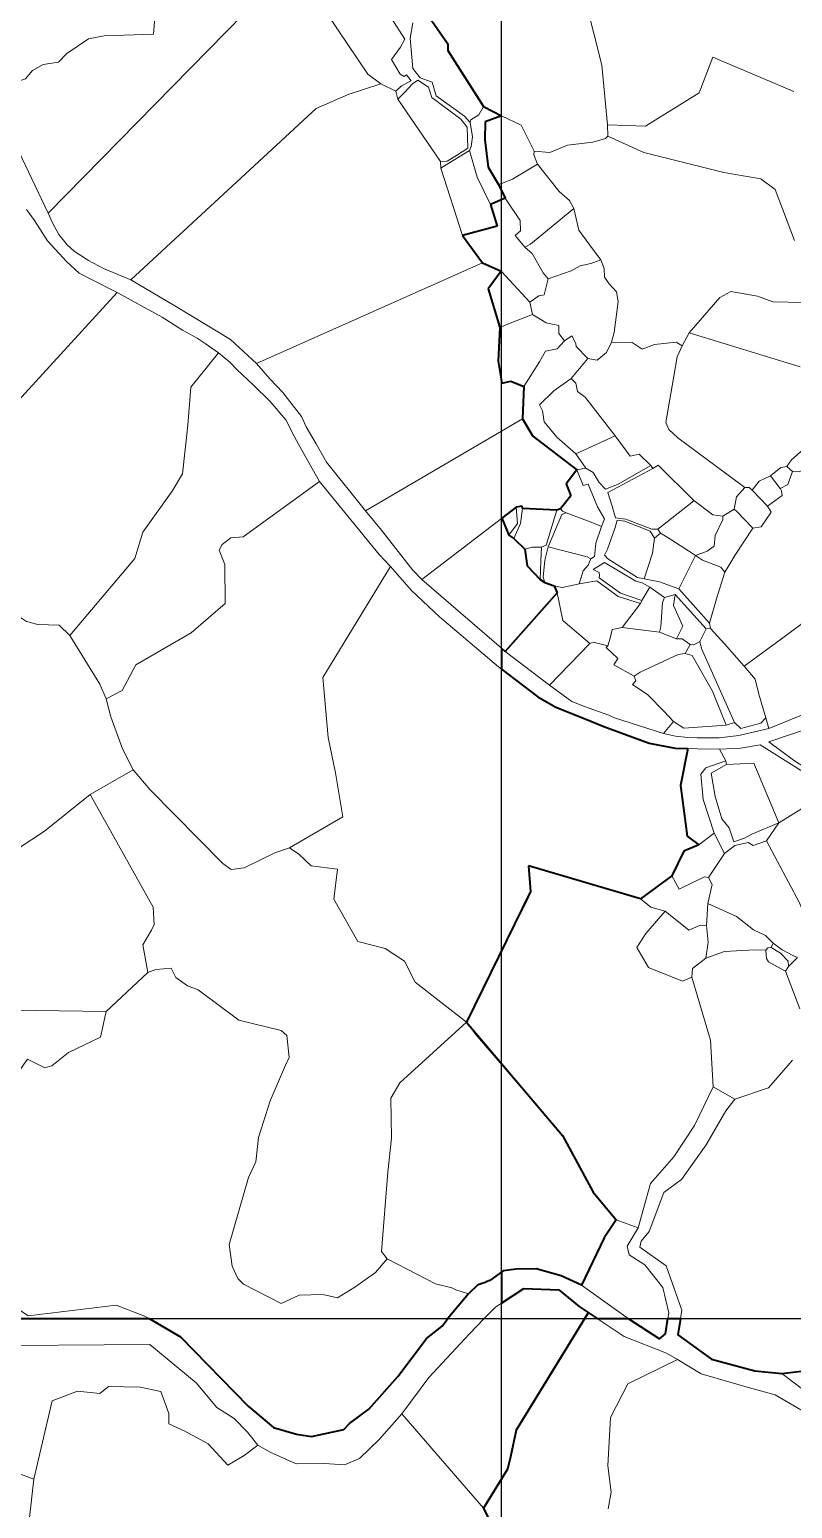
# Model space of a CAD drawing. Header units: metres. Extents: x 548568 to 557107, y 1817749 to 1829427.
# Drawn here: x 553788 to 554131, y 1821915 to 1822579 of the extents above; entities that cross this region are included whole.
import ezdxf

# ---------------------------------------------------------------- set-up
doc = ezdxf.new("R2010")
doc.units = ezdxf.units.M
doc.header["$LTSCALE"] = 28
doc.linetypes.add('LONG_DASHED', pattern=[7.5, 6, -1.5])
for name, color, linetype, lineweight in [('10', 7, 'Continuous', 13), ('23', 7, 'Continuous', 13), ('31', 7, 'Continuous', 13), ('32', 7, 'Continuous', 13), ('34', 7, 'LONG_DASHED', 40), ('54', 7, 'Continuous', 25)]:
    doc.layers.add(name, color=color, linetype=linetype, lineweight=lineweight)

msp = doc.modelspace()

# ---------------------------------------------------------------- linework, layer by layer
at = {"layer": '10'}
for p, q in [((553884.37, 1822586.02), (553796.57, 1822496.43)), ((554088.73, 1822550.52), (554094.92, 1822566.6)), ((554094.92, 1822566.6), (554131.36, 1822551.12)), ((554045.07, 1822562.93), (554047.62, 1822536.15)), ((554064.68, 1822535.58), (554088.73, 1822550.52)), ((553986.33, 1822538.42), (553989.93, 1822540.61)), ((553989.93, 1822540.61), (553991.94, 1822544.41)), ((553991.94, 1822544.41), (554000, 1822540.15)), ((553992.72, 1822537.56), (554000, 1822540.12)), ((554000, 1822540.12), (554000.03, 1822540.13)), ((554000.03, 1822540.13), (554008.9, 1822535.94)), ((553986.04, 1822537.23), (553986.33, 1822538.42)), ((553992.55, 1822529.35), (553992.72, 1822537.56)), ((554008.9, 1822535.94), (554014.75, 1822524.37)), ((554047.62, 1822536.15), (554047.82, 1822531.01)), ((554047.62, 1822536.15), (554064.68, 1822535.58)), ((553994.11, 1822517.14), (553992.55, 1822529.35)), ((554021.67, 1822523.75), (554029.65, 1822527.01)), ((554029.65, 1822527.01), (554041.02, 1822528.43)), ((554041.02, 1822528.43), (554046.68, 1822530.03)), ((554046.68, 1822530.03), (554047.82, 1822531.01)), ((554064, 1822523.65), (554047.82, 1822531.01)), ((554014.75, 1822524.37), (554021.67, 1822523.75)), ((554099.85, 1822514.75), (554064, 1822523.65)), ((553998.75, 1822509.39), (553994.11, 1822517.14)), ((554016.26, 1822518.49), (554004.99, 1822511.76)), ((554116.51, 1822511.95), (554099.85, 1822514.75)), ((553998.75, 1822509.39), (554000, 1822506.79)), ((553998.75, 1822509.39), (554000, 1822506.79)), ((554004.99, 1822511.76), (554000, 1822509.86)), ((554000, 1822506.79), (554001.74, 1822503.16)), ((554122.89, 1822507.15), (554116.51, 1822511.95)), ((554131.66, 1822484.15), (554122.89, 1822507.15)), ((554000, 1822502.42), (553995.06, 1822500.3)), ((554000, 1822502.42), (553995.06, 1822500.3)), ((554001.74, 1822503.16), (554000, 1822502.42)), ((553982.46, 1822486.42), (553991.47, 1822474.2)), ((553982.46, 1822486.42), (553991.47, 1822474.2)), ((554010.51, 1822481.24), (554013.1, 1822482.62)), ((553890.03, 1822429.02), (553991.47, 1822474.2)), ((553999.91, 1822470.38), (553991.47, 1822474.2)), ((553999.91, 1822470.38), (553991.47, 1822474.2)), ((553994.12, 1822462.48), (553999.91, 1822470.38)), ((554000, 1822470.28), (554012.81, 1822456.48)), ((554019.14, 1822459.86), (554020.97, 1822466.96)), ((553994.12, 1822462.48), (553999.24, 1822445.12)), ((553994.12, 1822462.48), (553999.24, 1822445.12)), ((554012.81, 1822456.48), (554016.74, 1822459.38)), ((554014.01, 1822450.96), (554012.81, 1822456.48)), ((554016.74, 1822459.38), (554019.14, 1822459.86)), ((554098.14, 1822458.64), (554084.24, 1822442.68)), ((554000, 1822445.44), (554003.99, 1822447.14)), ((554003.99, 1822447.14), (554014.01, 1822450.96)), ((554014.01, 1822450.96), (554020.14, 1822447.27)), ((553998.54, 1822429.95), (553999.24, 1822445.12)), ((553998.54, 1822429.95), (553999.24, 1822445.12)), ((553999.24, 1822445.12), (554000, 1822445.44)), ((554049.37, 1822438.5), (554050.69, 1822442.82)), ((554084.24, 1822442.68), (554134.19, 1822427.5)), ((554043, 1822430.4), (554047.19, 1822433.85)), ((554047.19, 1822433.85), (554049.37, 1822438.5)), ((554058.65, 1822438.46), (554049.37, 1822438.5)), ((554063.25, 1822435.4), (554058.65, 1822438.46)), ((554068.74, 1822437.44), (554063.25, 1822435.4)), ((554078.42, 1822438.5), (554068.74, 1822437.44)), ((554081.1, 1822436.86), (554078.42, 1822438.5)), ((553998.54, 1822429.95), (554000, 1822421.56)), ((553998.54, 1822429.95), (554000, 1822421.56)), ((554038.85, 1822431.16), (554043, 1822430.4)), ((554000, 1822421.56), (554000.26, 1822420.07)), ((554000, 1822421.56), (554000.26, 1822420.07)), ((554004.3, 1822421.08), (554000.26, 1822420.07)), ((554008.23, 1822419.33), (554004.3, 1822421.08)), ((554031.37, 1822422.27), (554033.38, 1822420.1)), ((554033.38, 1822420.1), (554034.17, 1822416.43)), ((554008.23, 1822419.33), (554010.14, 1822418.69)), ((554008.23, 1822419.33), (554010.14, 1822418.69)), ((554009.44, 1822404.16), (554010.14, 1822418.69)), ((554034.17, 1822416.43), (554037.63, 1822413.77)), ((554051.02, 1822396.51), (554037.63, 1822413.77)), ((554000, 1822398.63), (554009.44, 1822404.16)), ((553938.98, 1822362.86), (554000, 1822398.63)), ((554051.02, 1822396.51), (554033.4, 1822388.38)), ((554130.63, 1822380.49), (554128.17, 1822382.65)), ((554125.1, 1822372.76), (554120.78, 1822378.55)), ((554119.41, 1822364.82), (554112.64, 1822372.03)), ((554006.7, 1822364.45), (554000.26, 1822359.56)), ((554006.7, 1822364.45), (554000.26, 1822359.56)), ((554024.83, 1822363.1), (554009.54, 1822363.86)), ((554024.83, 1822363.1), (554009.54, 1822363.86)), ((554026.46, 1822363.76), (554024.83, 1822363.1)), ((554026.46, 1822363.76), (554024.83, 1822363.1)), ((554104.57, 1822363.54), (554099.43, 1822360.46)), ((553964.26, 1822331.98), (554000, 1822359.36)), ((554000, 1822359.36), (554000.26, 1822359.56)), ((554005.51, 1822350.38), (554010.49, 1822345.59)), ((554087.07, 1822342.69), (554079.68, 1822327.71)), ((553950.17, 1822337.86), (553919.82, 1822287.96)), ((554023.73, 1822329.07), (554025.02, 1822325.98)), ((554063.04, 1822322.48), (554066.63, 1822328.5)), ((554025.02, 1822325.98), (554001.66, 1822299.68)), ((554025.02, 1822325.98), (554001.66, 1822299.68)), ((554062.52, 1822321.12), (554054.29, 1822310.4)), ((554054.29, 1822310.4), (554071.01, 1822308.27)), ((554071.01, 1822308.27), (554078.67, 1822305.37)), ((554021.58, 1822284.53), (554039.77, 1822303.15)), ((554084.71, 1822302.71), (554082.57, 1822298.73)), ((554077.23, 1822268.16), (554072.71, 1822262.73)), ((554104.63, 1822267.7), (554100.98, 1822266.57)), ((554118.73, 1822269.77), (554120.09, 1822265.06)), ((554100.72, 1822250.45), (554101.09, 1822248.89)), ((553834.64, 1822246.55), (553815.33, 1822235.37)), ((554124.62, 1822222.7), (554151.69, 1822239.49)), ((554118.98, 1822214.59), (554124.62, 1822222.7)), ((554095.57, 1822218.06), (554100.12, 1822208.94)), ((553898.22, 1822209.15), (553904.84, 1822211.45)), ((554100.12, 1822208.94), (554093.02, 1822198.13)), ((554062.51, 1822188.54), (554076.54, 1822198.89)), ((554062.51, 1822188.54), (554076.54, 1822198.89)), ((554092.72, 1822186.42), (554092.15, 1822176.54)), ((554122.07, 1822168.69), (554121.11, 1822166.64)), ((554132.99, 1822162.2), (554128.88, 1822158.15)), ((553822.6, 1822137.94), (553841.22, 1822155.43)), ((554127.59, 1822156.01), (554124.01, 1822157.99)), ((554128.88, 1822158.15), (554127.59, 1822156.01)), ((554134.01, 1822139.16), (554127.59, 1822156.01)), ((554093.94, 1822125.05), (554085.52, 1822153.38)), ((554095.13, 1822104.06), (554093.94, 1822125.05)), ((554119.98, 1822103.63), (554130.68, 1822116.02)), ((554119.98, 1822103.63), (554104.8, 1822098.58)), ((554051.54, 1822044.4), (554046.2, 1822036.26)), ((554051.54, 1822044.4), (554046.2, 1822036.26)), ((554051.54, 1822044.4), (554061.47, 1822040.83)), ((554046.2, 1822036.26), (554035.98, 1822014.99)), ((554046.2, 1822036.26), (554035.98, 1822014.99)), ((554006.7, 1821949.97), (554039.01, 1822002.69)), ((554152.03, 1821978.58), (554125.97, 1821975.33)), ((554152.03, 1821978.58), (554125.97, 1821975.33)), ((553991.96, 1821914.95), (553955.25, 1821957.24)), ((553756.85, 1821940.3), (553790.09, 1821927.9)), ((553790.09, 1821927.9), (553788.19, 1821910.77)), ((554003.98, 1821890.36), (553991.96, 1821914.95)), ((554003.98, 1821890.36), (553991.96, 1821914.95))]:
    msp.add_line(p, q, dxfattribs=at)
for points in [[(554031.7, 1822613.17), (554031.47, 1822610.75), (554032.5, 1822608.02), (554033.67, 1822608.16), (554045.07, 1822562.93)], [(553772.68, 1822552.41), (553786.33, 1822556.76), (553789.48, 1822560.53), (553794.24, 1822563.22), (553801.19, 1822564.27), (553804.85, 1822568.14), (553814.61, 1822574.74), (553821.61, 1822576.11), (553843.86, 1822576.85), (553844.46, 1822584.55), (553843.79, 1822591.6), (553855.71, 1822600.69), (553866.63, 1822609.21), (553884.37, 1822586.02)], [(553966.7, 1822585.78), (553975.92, 1822572.54), (553975.93, 1822569.48), (553982.9, 1822558.73), (553991.94, 1822544.41)], [(553966.7, 1822585.78), (553975.92, 1822572.54), (553975.93, 1822569.48), (553982.9, 1822558.73), (553991.94, 1822544.41), (554000.03, 1822540.13)], [(553945.83, 1822554.59), (553931.19, 1822549.73), (553916.87, 1822543.49), (553833.57, 1822466.58)], [(554000, 1822509.86), (553998.75, 1822509.39), (553994.11, 1822517.14), (553992.55, 1822529.35), (553992.72, 1822537.56), (554000, 1822540.12)], [(554014.75, 1822524.37), (554014.61, 1822522.65), (554016.26, 1822518.49)], [(554030.53, 1822502.19), (554025.95, 1822506.15), (554016.26, 1822518.49)], [(554000, 1822506.79), (554001.74, 1822503.16), (554000, 1822502.42)], [(554001.74, 1822503.16), (554008.36, 1822493.25), (554008.53, 1822488.47), (554006.13, 1822486.5), (554010.51, 1822481.24), (554013.83, 1822478.37)], [(554013.1, 1822482.62), (554032.57, 1822498.53), (554030.53, 1822502.19)], [(554020.97, 1822466.96), (554031.26, 1822470.54), (554035.37, 1822472.89), (554040.17, 1822473.86), (554044.57, 1822475.44), (554041.39, 1822479.81), (554034.79, 1822488.91), (554032.57, 1822498.53)], [(554013.83, 1822478.37), (554018.74, 1822469.73), (554020.97, 1822466.96)], [(554044.57, 1822475.44), (554046.08, 1822471.61), (554046.26, 1822467.76), (554048.34, 1822464.79), (554051.64, 1822461.17), (554052.45, 1822456.79), (554050.69, 1822442.82)], [(553994.12, 1822462.48), (553999.91, 1822470.38), (554000, 1822470.28)], [(553827.43, 1822460.82), (553736.81, 1822361.68), (553731.97, 1822356.3), (553714.54, 1822350.2), (553703.58, 1822347.66), (553690.79, 1822350.71), (553676.61, 1822346.93), (553672.77, 1822344.41), (553669.14, 1822337.78), (553637.36, 1822319.52)], [(554135.62, 1822456.33), (554121.82, 1822456.59), (554115.01, 1822459.21), (554103.07, 1822461.34), (554098.14, 1822458.64)], [(554020.14, 1822447.27), (554025.71, 1822445.95), (554025.74, 1822442.47), (554028.3, 1822439.17)], [(554109.36, 1822373.27), (554079.2, 1822395.56), (554075.12, 1822399.35), (554073.75, 1822402.44), (554078.97, 1822432.02), (554081.1, 1822436.86), (554084.24, 1822442.68)], [(553806.31, 1822306.76), (553835.37, 1822341.33), (553839.01, 1822353.24), (553852.11, 1822371.63), (553856.82, 1822379.46), (553859.25, 1822401.22), (553860.6, 1822418.33), (553872.93, 1822433.76)], [(554008.23, 1822419.33), (554004.3, 1822421.08), (554000.26, 1822420.07)], [(554033.88, 1822381.2), (554014.15, 1822396.35), (554009.44, 1822404.16)], [(554067.07, 1822383.1), (554061.86, 1822388.31), (554057.79, 1822387.34), (554051.02, 1822396.51)], [(554128.17, 1822382.65), (554130.29, 1822385.67), (554134.14, 1822389.12), (554139.51, 1822393.56)], [(554026.46, 1822363.76), (554031.18, 1822369.51), (554029.04, 1822374.92), (554033.88, 1822381.2)], [(554026.46, 1822363.76), (554031.18, 1822369.51), (554029.04, 1822374.92), (554033.88, 1822381.2)], [(554086.46, 1822367.36), (554070.33, 1822383.28), (554067.92, 1822381.84)], [(554120.78, 1822378.55), (554125.53, 1822382.25), (554128.17, 1822382.65)], [(554130.63, 1822380.49), (554128.61, 1822374.64), (554125.1, 1822372.76)], [(554139.46, 1822383.26), (554133.7, 1822380.28), (554130.63, 1822380.49)], [(553918.38, 1822375.91), (553884.08, 1822351.15), (553878.56, 1822350.61), (553874.58, 1822347.61), (553873.33, 1822345.08), (553875.85, 1822338.75), (553875.94, 1822321.13), (553860.66, 1822307.99), (553835.87, 1822293.65), (553829.73, 1822282.16), (553822.54, 1822278.43)], [(554112.64, 1822372.03), (554115.74, 1822376.1), (554120.78, 1822378.55)], [(554086.46, 1822367.36), (554085.63, 1822366.74), (554070.16, 1822354.55)], [(554099.43, 1822360.46), (554094.96, 1822361.04), (554086.46, 1822367.36)], [(554109.36, 1822373.27), (554105.58, 1822369.03), (554104.57, 1822363.54)], [(554112.64, 1822372.03), (554111.23, 1822373.21), (554109.36, 1822373.27)], [(554125.1, 1822372.76), (554125.72, 1822371.76), (554125.98, 1822369.66), (554119.41, 1822364.82)], [(554003.27, 1822351.81), (554007.29, 1822357.08), (554006.7, 1822364.45)], [(554009.54, 1822363.86), (554008.54, 1822357.09), (554005.51, 1822350.38)], [(554006.7, 1822364.45), (554009.27, 1822364.83), (554009.54, 1822363.86)], [(554006.7, 1822364.45), (554009.27, 1822364.83), (554009.54, 1822363.86)], [(554024.83, 1822363.1), (554020.07, 1822347.32), (554017.96, 1822346.4)], [(554021.07, 1822346.68), (554027.1, 1822361.16), (554029.03, 1822361.83)], [(554029.03, 1822361.83), (554027.4, 1822362.7), (554026.46, 1822363.76)], [(554044.92, 1822355.81), (554041.08, 1822357.33), (554029.03, 1822361.83)], [(554099.43, 1822360.46), (554099.4, 1822358.89), (554095.93, 1822351.74), (554095.59, 1822346.91), (554092.41, 1822344.69), (554087.07, 1822342.69)], [(554104.57, 1822363.54), (554105.7, 1822362.46), (554112.84, 1822355)], [(554112.84, 1822355), (554116.61, 1822355.68), (554121.1, 1822362.16), (554119.41, 1822364.82)], [(554000.26, 1822359.56), (554003.27, 1822351.81), (554005.51, 1822350.38), (554010.49, 1822345.59)], [(554000.26, 1822359.56), (554003.27, 1822351.81), (554005.51, 1822350.38)], [(554100.36, 1822335.18), (554104.81, 1822342.7), (554112.84, 1822355)], [(554068.67, 1822350.57), (554067.79, 1822343.74), (554064.07, 1822332.3)], [(554071.42, 1822352.74), (554074.45, 1822350.99), (554083.97, 1822344.79), (554087.07, 1822342.69)], [(554108.99, 1822293.01), (554125.71, 1822305.34), (554186.11, 1822350.12)], [(554010.49, 1822345.59), (554013.81, 1822346.45), (554017.96, 1822346.4)], [(554017.39, 1822332), (554011.58, 1822338.12), (554010.49, 1822345.59)], [(554017.39, 1822332), (554011.58, 1822338.12), (554010.49, 1822345.59)], [(554017.96, 1822346.4), (554017.66, 1822340.37), (554017.39, 1822332)], [(554021.07, 1822346.68), (554019.48, 1822340.58), (554018.69, 1822332.93), (554019.5, 1822330.56)], [(554040.11, 1822341.17), (554038.57, 1822342.1), (554021.07, 1822346.68)], [(554087.07, 1822342.69), (554090.31, 1822340.58), (554098.49, 1822337.51), (554100.36, 1822335.18)], [(554100.36, 1822335.18), (554096.87, 1822324.25), (554093.37, 1822312.3)], [(554017.39, 1822332), (554019.5, 1822330.56), (554023.73, 1822329.07), (554025.02, 1822325.98)], [(554017.39, 1822332), (554019.5, 1822330.56), (554023.73, 1822329.07)], [(554023.73, 1822329.07), (554027.24, 1822328.35), (554031.59, 1822329.23), (554034.88, 1822330.02)], [(554025.02, 1822325.98), (554027.54, 1822313.5), (554039.77, 1822303.15)], [(554071.01, 1822308.27), (554071.53, 1822310.65), (554072.36, 1822321.63), (554073.17, 1822323.8)], [(554078.67, 1822305.37), (554081.51, 1822311.01), (554077.26, 1822320.29), (554078.08, 1822325.17)], [(553806.31, 1822306.76), (553801.41, 1822311.37), (553791.81, 1822311.7), (553786.71, 1822313.02), (553776.86, 1822319.67), (553758.06, 1822315.76), (553717.32, 1822308.31), (553689.47, 1822283.02), (553667.01, 1822239.92), (553667.01, 1822239.78), (553625.29, 1822224.73)], [(554054.29, 1822310.4), (554049.77, 1822309.47), (554048.87, 1822305.56), (554047.83, 1822302.23)], [(553822.54, 1822278.43), (553819.66, 1822284.93), (553806.31, 1822306.76)], [(554039.77, 1822303.15), (554041.26, 1822303.82), (554047.83, 1822302.23)], [(554047.83, 1822302.23), (554047, 1822301.35), (554052.23, 1822296.4), (554050.44, 1822293.66), (554059.58, 1822288.59)], [(554078.67, 1822305.37), (554081.21, 1822305.28), (554084.71, 1822302.71)], [(554084.71, 1822302.71), (554086.36, 1822302.6), (554089.03, 1822304.14)], [(554059.58, 1822288.59), (554062.32, 1822290.36), (554079.38, 1822298.29), (554082.57, 1822298.73)], [(554082.57, 1822298.73), (554085.69, 1822297.81), (554094.83, 1822281.75), (554100.98, 1822266.57)], [(553904.84, 1822211.45), (553928.81, 1822225.33), (553925.58, 1822245.17), (553922.16, 1822261.02), (553919.82, 1822287.96)], [(554059.58, 1822288.59), (554060.39, 1822286.51), (554058.91, 1822284.84), (554065.74, 1822280.22), (554073.02, 1822272.74), (554077.23, 1822268.16)], [(553822.54, 1822278.43), (553824.59, 1822270.24), (553829.91, 1822255.98), (553834.64, 1822246.55)], [(554077.23, 1822268.16), (554081.87, 1822265.15), (554100.98, 1822266.57)], [(554083.76, 1822255.99), (554080.48, 1822239.38), (554083.43, 1822216.69), (554088.61, 1822212.77)], [(554124.62, 1822222.7), (554112.44, 1822217.56), (554109.17, 1822215.86), (554104.37, 1822214.07), (554102.19, 1822220.39), (554098.91, 1822224.52), (554095.93, 1822234.56), (554094.18, 1822245), (554101.09, 1822248.89)], [(554124.62, 1822222.7), (554113.27, 1822249.46), (554101.09, 1822248.89)], [(553834.64, 1822246.55), (553842.29, 1822237.51), (553874.94, 1822204.45), (553878.68, 1822201.69), (553884.53, 1822202.44), (553898.22, 1822209.15)], [(553815.33, 1822235.37), (553794.94, 1822218.88), (553771.03, 1822203.33)], [(553841.22, 1822155.43), (553838.94, 1822167.87), (553842.94, 1822174.52), (553844.16, 1822177.09), (553843.72, 1822184.79), (553815.33, 1822235.37)], [(554118.98, 1822214.59), (554112.96, 1822212.49), (554110.74, 1822213.83), (554104.74, 1822212.55), (554100.12, 1822208.94)], [(554140.08, 1822167.02), (554140.11, 1822171.05), (554133.77, 1822186.77), (554118.98, 1822214.59)], [(553904.84, 1822211.45), (553909.02, 1822208.64), (553914.62, 1822203.39), (553926.36, 1822201.84), (553924.82, 1822188.33), (553935.53, 1822169.39), (553947.82, 1822166.2), (553956.53, 1822160.61), (553961.31, 1822151.05), (553984.37, 1822133.12)], [(554076.54, 1822198.89), (554081.88, 1822209.99), (554088.61, 1822212.77)], [(554076.54, 1822198.89), (554081.88, 1822209.99), (554088.61, 1822212.77)], [(553771.03, 1822203.33), (553773.87, 1822167.06), (553769.77, 1822138.65), (553822.6, 1822137.94)], [(553984.37, 1822133.12), (553997.36, 1822159.86), (554012.15, 1822188.99), (554013.06, 1822191.78), (554012.11, 1822203.33), (554062.51, 1822188.54)], [(553984.37, 1822133.12), (553997.36, 1822159.86), (554012.15, 1822188.99), (554013.06, 1822191.78), (554012.11, 1822203.33), (554062.51, 1822188.54)], [(554076.54, 1822198.89), (554079.75, 1822192.85), (554091.22, 1822198.49), (554093.02, 1822198.13)], [(554093.02, 1822198.13), (554094.62, 1822194.94), (554092.72, 1822186.42)], [(554073.58, 1822183.02), (554067.11, 1822184.78), (554062.51, 1822188.54)], [(554073.58, 1822183.02), (554064.86, 1822172.92), (554060.73, 1822166.65), (554065.98, 1822157.76), (554081.24, 1822151.53), (554085.52, 1822153.38)], [(554092.15, 1822176.54), (554089.39, 1822176.78), (554084.12, 1822174.44), (554073.58, 1822183.02)], [(554092.72, 1822186.42), (554105.57, 1822180.61), (554113.19, 1822174.57), (554118.55, 1822172.13), (554122.07, 1822168.69)], [(554091.73, 1822161.92), (554092.86, 1822169.12), (554092.15, 1822176.54)], [(554132.99, 1822162.2), (554130.8, 1822163.14), (554126.1, 1822165.58), (554122.07, 1822168.69)], [(554085.52, 1822153.38), (554085.85, 1822157.22), (554091.73, 1822161.92)], [(554091.73, 1822161.92), (554100.2, 1822164.82), (554113.76, 1822165.6), (554118.7, 1822165.49)], [(554118.7, 1822165.49), (554119.69, 1822166.56), (554121.11, 1822166.64)], [(554124.01, 1822157.99), (554119.97, 1822160.23), (554119.02, 1822161.7), (554118.7, 1822165.49)], [(554121.11, 1822166.64), (554125.3, 1822164.12), (554128.68, 1822160.62), (554128.88, 1822158.15)], [(553841.22, 1822155.43), (553844.91, 1822156.78), (553851.78, 1822157.36), (553853.79, 1822153.26), (553859.02, 1822149.44), (553863.87, 1822147.71), (553882.11, 1822134.12), (553901.1, 1822129.4), (553903.69, 1822127.2), (553904.76, 1822117.23), (553903.14, 1822113.84), (553896.21, 1822097.77), (553890.89, 1822081.42), (553889.75, 1822070.45), (553886.39, 1822063.4), (553877.8, 1822033.32), (553879.16, 1822023.59), (553881.65, 1822018.03), (553884.21, 1822015.5), (553901.08, 1822006.84), (553909.19, 1822010.56), (553919.78, 1822010.88), (553926.35, 1822009.31), (553934.23, 1822014.13), (553943.53, 1822020.67), (553948.71, 1822026.92)], [(553822.6, 1822137.94), (553820.02, 1822126.38), (553805.59, 1822119.47), (553798.15, 1822113.49), (553795.01, 1822112.6), (553787.18, 1822116.52), (553779.49, 1822105.46), (553775.04, 1822082.6), (553768.95, 1822068.56), (553748.34, 1822071.12)], [(553984.37, 1822133.12), (553954.45, 1822105.87), (553950.29, 1822099.08), (553950.72, 1822081.05), (553948.98, 1822065.81), (553946.18, 1822030.11), (553948.71, 1822026.92)], [(553984.37, 1822133.12), (553988.35, 1822127.77), (554027.47, 1822082.23), (554041.15, 1822056.79), (554051.54, 1822044.4)], [(553984.37, 1822133.12), (553988.35, 1822127.77), (554027.47, 1822082.23), (554041.15, 1822056.79), (554051.54, 1822044.4)], [(553948.71, 1822026.92), (553970.43, 1822015.63), (553977.82, 1822013.9), (553979.51, 1822012.89), (553985.19, 1822011.1)], [(553991.96, 1821914.95), (554002.77, 1821932.39), (554004.14, 1821937.97), (554006.7, 1821949.97), (554039.01, 1822002.69)], [(554047.93, 1821914.61), (554049.27, 1821922.01), (554047.74, 1821933.85), (554049.05, 1821955.58), (554056.69, 1821970.66), (554079, 1821981.66)], [(553890.7, 1821943.25), (553884.44, 1821938.51), (553877.15, 1821934.14), (553868.33, 1821943.82), (553857.54, 1821949.69), (553850.74, 1821952.78), (553850.69, 1821957.45), (553847.14, 1821967.27), (553837.79, 1821969.27), (553823.59, 1821969.46), (553819.74, 1821966.46), (553809.65, 1821967.41), (553798.34, 1821963.07), (553790.09, 1821927.9)], [(553991.96, 1821914.95), (554002.77, 1821932.39), (554004.14, 1821937.97), (554006.7, 1821949.97)]]:
    msp.add_lwpolyline(points, dxfattribs=at)
at = {"layer": '23'}
for p, q in [((553952.64, 1822551.31), (553953.53, 1822547.6)), ((553986.46, 1822526.35), (553985.72, 1822524.55)), ((553972.67, 1822519.74), (553972.84, 1822516.66)), ((554067.07, 1822383.1), (554067.92, 1822381.84)), ((554070.16, 1822354.55), (554071.42, 1822352.74)), ((554068.67, 1822350.57), (554071.42, 1822352.74)), ((553964.26, 1822331.98), (554000, 1822301.11)), ((554034.88, 1822330.02), (554042.87, 1822331.39)), ((554093.37, 1822312.3), (554079.68, 1822327.71)), ((554062.52, 1822321.12), (554063.04, 1822322.48)), ((554078.08, 1822325.17), (554091.91, 1822309.73)), ((554093.37, 1822312.3), (554093.94, 1822309.88)), ((554000, 1822301.11), (554001.66, 1822299.68)), ((554000, 1822301.11), (554001.66, 1822299.68)), ((554001.66, 1822299.68), (554021.58, 1822284.53))]:
    msp.add_line(p, q, dxfattribs=at)
for points in [[(553986.04, 1822537.23), (553983.45, 1822540.04), (553970.71, 1822549.23), (553968.87, 1822555.34), (553963.49, 1822557.3), (553960.29, 1822561.4), (553959.08, 1822575), (553960.21, 1822581.99)], [(553772.68, 1822552.41), (553777.09, 1822538.9), (553781.27, 1822527.91), (553783.37, 1822524.15), (553796.57, 1822496.43)], [(553986.04, 1822537.23), (553987.09, 1822530.69), (553986.46, 1822526.35)], [(553827.43, 1822460.82), (553815.63, 1822466.82), (553810.49, 1822469.47), (553804.83, 1822474.63), (553796.23, 1822483.99), (553790.45, 1822493.21), (553786.73, 1822498.14)], [(553796.57, 1822496.43), (553798.55, 1822491.8), (553801.23, 1822486.89), (553804.98, 1822482.26), (553808.21, 1822479.46), (553814.59, 1822475.19), (553821.29, 1822471.67), (553833.57, 1822466.58)], [(553890.03, 1822429.02), (553878.37, 1822439.67), (553861.99, 1822449.67), (553853.37, 1822454.89), (553833.57, 1822466.58)], [(553872.93, 1822433.76), (553866.97, 1822437.89), (553863.4, 1822440.31), (553856.88, 1822443.98), (553847.75, 1822449.79), (553827.43, 1822460.82)], [(553918.38, 1822375.91), (553909.1, 1822392.49), (553907.03, 1822396.27), (553903.26, 1822403.6), (553896.13, 1822411.82), (553888.36, 1822419.49), (553881.34, 1822426.04), (553878.08, 1822429.56), (553872.93, 1822433.76)], [(553938.98, 1822362.86), (553921.45, 1822384.67), (553916.84, 1822392.95), (553912.41, 1822400.51), (553910.27, 1822405.09), (553901.88, 1822415.88), (553896.03, 1822422.04), (553890.03, 1822429.02)], [(554033.88, 1822381.2), (554036.68, 1822374.22), (554038.94, 1822374.79), (554043.1, 1822364.6), (554046.23, 1822359.17), (554044.92, 1822355.81)], [(554037.89, 1822381.97), (554041.13, 1822380.01), (554043.92, 1822375.58), (554046.67, 1822372.52)], [(554067.07, 1822383.1), (554052.15, 1822374.58), (554046.67, 1822372.52)], [(554067.92, 1822381.84), (554052.2, 1822373.38), (554047.83, 1822371)], [(553950.17, 1822337.86), (553945.13, 1822343.12), (553918.38, 1822375.91)], [(554070.16, 1822354.55), (554067.6, 1822354.59), (554055.88, 1822359.01), (554051.21, 1822359.67), (554049.79, 1822364.86), (554047.83, 1822371)], [(553938.98, 1822362.86), (553946.12, 1822354.09), (553960.06, 1822336.36), (553964.26, 1822331.98)], [(554044.92, 1822355.81), (554042.42, 1822348.23), (554041.76, 1822342.34), (554040.11, 1822341.17)], [(554064.07, 1822332.3), (554061.03, 1822332.78), (554047.71, 1822341.24), (554046.27, 1822342.95), (554047.64, 1822345.56), (554051.06, 1822355.37), (554051.98, 1822358.59), (554055.43, 1822358.22), (554066.86, 1822353.71), (554068.67, 1822350.57)], [(554040.11, 1822341.17), (554039, 1822338.45), (554036.67, 1822335.9), (554034.88, 1822330.02)], [(553972.2, 1822315.19), (553959.66, 1822327.06), (553950.17, 1822337.86)], [(554066.63, 1822328.5), (554063.18, 1822330.39), (554060.38, 1822331.16), (554046.24, 1822339.56), (554041.23, 1822336.4), (554043.85, 1822335.1), (554044.09, 1822333.81), (554043.85, 1822332.73)], [(554062.52, 1822321.12), (554052.38, 1822324.37), (554042.87, 1822331.39)], [(554063.04, 1822322.48), (554053.49, 1822325.77), (554043.85, 1822332.73)], [(554079.68, 1822327.71), (554070.97, 1822330.85), (554064.07, 1822332.3)], [(554078.08, 1822325.17), (554073.17, 1822323.8), (554066.63, 1822328.5)], [(554000, 1822291.71), (553998.69, 1822292.71), (553972.2, 1822315.19)], [(554120.09, 1822265.06), (554136.92, 1822271.9), (554156.66, 1822280.92), (554182.32, 1822296.73), (554205.72, 1822317.77)], [(554283.11, 1822226.59), (554277.22, 1822234.22), (554262.6, 1822239.24), (554233.38, 1822244.91), (554207.21, 1822246.9), (554184.21, 1822244.42), (554163.31, 1822241.75), (554151.81, 1822241.15), (554144.66, 1822242.67), (554136.65, 1822247.23), (554131.11, 1822250.88), (554120.03, 1822259.04), (554139.13, 1822265.56), (554159.42, 1822275.93), (554184.74, 1822290.73), (554200.64, 1822302.52)], [(554083.76, 1822255.99), (554078.01, 1822256.14), (554066.3, 1822258.45), (554045.99, 1822266), (554037.64, 1822269.43), (554024.5, 1822274.65), (554016.37, 1822279.24), (554000, 1822291.71)], [(554083.76, 1822255.99), (554078.01, 1822256.14), (554066.3, 1822258.45), (554045.99, 1822266), (554037.64, 1822269.43), (554024.5, 1822274.65), (554016.37, 1822279.24), (554000, 1822291.71)], [(554072.71, 1822262.73), (554050.77, 1822269.88), (554048.17, 1822271.04), (554037.37, 1822274.91), (554031.69, 1822277.22), (554021.58, 1822284.53)], [(554120.09, 1822265.06), (554106.65, 1822261.85), (554097.71, 1822260.8), (554087.91, 1822260.83), (554083.72, 1822260.97), (554078.15, 1822261.54), (554072.71, 1822262.73)], [(554097.89, 1822255.71), (554107.3, 1822256.18), (554116.17, 1822257.69), (554135.52, 1822245.52), (554143.82, 1822240.55), (554151.69, 1822239.49)]]:
    msp.add_lwpolyline(points, dxfattribs=at)
at = {"layer": '31'}
for p, q in [((553952.64, 1822551.31), (553945.83, 1822554.59)), ((553972.67, 1822519.74), (553953.53, 1822547.6)), ((553974.41, 1822517.78), (553985.72, 1822524.55)), ((553985.72, 1822524.55), (553989.07, 1822512.63)), ((553974.41, 1822517.78), (553972.84, 1822516.66)), ((553972.84, 1822516.66), (553982.46, 1822486.42)), ((553989.07, 1822512.63), (553995.06, 1822500.3)), ((554089.03, 1822304.14), (554091.91, 1822309.73)), ((554091.91, 1822309.73), (554093.94, 1822309.88)), ((554097.89, 1822255.71), (554100.72, 1822250.45)), ((554095.57, 1822218.06), (554088.61, 1822212.77))]:
    msp.add_line(p, q, dxfattribs=at)
for points in [[(553913.15, 1822599), (553919.11, 1822603.98), (553920.91, 1822609.14), (553929.65, 1822611.51), (553935.02, 1822613.55), (553937.61, 1822611.78), (553947.17, 1822598.81), (553950.53, 1822584.13), (553956.6, 1822574.67), (553954.71, 1822571.05), (553950.61, 1822565.49), (553954.58, 1822558.89), (553956.34, 1822557.89)], [(553913.15, 1822599), (553940.06, 1822558.85), (553945.83, 1822554.59)], [(553952.64, 1822551.31), (553955.13, 1822553.62), (553959.42, 1822555.95), (553957.46, 1822558.55)], [(553972.67, 1822519.74), (553975.66, 1822519.8), (553979.85, 1822522.4), (553984.87, 1822525.68), (553984.6, 1822535.13), (553981.83, 1822538.66), (553968.78, 1822548.47), (553967.25, 1822553), (553962.55, 1822556.14), (553960.07, 1822554.56), (553956.56, 1822550.62), (553953.53, 1822547.6)], [(553982.46, 1822486.42), (553998.05, 1822490.68), (553995.06, 1822500.3)], [(554093.94, 1822309.88), (554100.2, 1822303), (554108.99, 1822293.01)], [(554104.63, 1822267.7), (554097.83, 1822283.12), (554089.89, 1822300.95), (554089.03, 1822304.14)], [(554118.73, 1822269.77), (554115.58, 1822280.42), (554113.91, 1822287.26), (554108.99, 1822293.01)], [(554104.63, 1822267.7), (554107.56, 1822264.99), (554116.5, 1822267.39), (554118.73, 1822269.77)], [(554083.76, 1822255.99), (554080.48, 1822239.38), (554083.43, 1822216.69), (554088.61, 1822212.77)], [(554097.89, 1822255.71), (554087.96, 1822255.88), (554083.76, 1822255.99)], [(554095.57, 1822218.06), (554090.61, 1822233.15), (554089.58, 1822244.6), (554091.78, 1822247.35), (554100.72, 1822250.45)]]:
    msp.add_lwpolyline(points, dxfattribs=at)
at = {"layer": '32'}
for p, q in [((553956.34, 1822557.89), (553957.46, 1822558.55)), ((554017.16, 1822429.75), (554019.85, 1822434.44)), ((554019.85, 1822434.44), (554025.07, 1822435.48)), ((554025.07, 1822435.48), (554028.3, 1822439.17)), ((554010.14, 1822418.69), (554017.16, 1822429.75)), ((554031.37, 1822422.27), (554038.85, 1822431.16)), ((554023.61, 1822416.62), (554031.37, 1822422.27)), ((554009.44, 1822404.16), (554010.14, 1822418.69)), ((554017.11, 1822410.38), (554023.61, 1822416.62)), ((554018.49, 1822407.72), (554017.11, 1822410.38)), ((554019.23, 1822402.74), (554018.49, 1822407.72)), ((554014.15, 1822396.35), (554009.44, 1822404.16)), ((554024.82, 1822395.9), (554019.23, 1822402.74)), ((554033.88, 1822381.2), (554014.15, 1822396.35)), ((554033.4, 1822388.38), (554024.82, 1822395.9)), ((554033.4, 1822388.38), (554037.89, 1822381.97)), ((554033.88, 1822381.2), (554037.89, 1822381.97)), ((554086.75, 1822086.72), (554095.13, 1822104.06)), ((554095.13, 1822104.06), (554104.8, 1822098.58)), ((554077.41, 1822072.74), (554086.75, 1822086.72)), ((554066.96, 1822060.74), (554077.41, 1822072.74)), ((554061.47, 1822040.83), (554066.96, 1822060.74)), ((553985.19, 1822011.1), (553989.64, 1822015.28)), ((553989.64, 1822015.28), (553994.75, 1822017.17)), ((553994.75, 1822017.17), (554000, 1822021.01)), ((554000, 1822021.01), (554000.73, 1822021.54)), ((553975.96, 1822000), (553985.19, 1822011.1)), ((554000, 1822006.93), (554010.14, 1822013.59)), ((554010.14, 1822013.59), (554025.77, 1822012.99)), ((554025.77, 1822012.99), (554034.9, 1822005.41)), ((553992.3, 1822000), (553997.32, 1822005.17)), ((553997.32, 1822005.17), (554000, 1822006.93)), ((554034.9, 1822005.41), (554039.01, 1822002.69)), ((554039.01, 1822002.69), (554043.06, 1822000)), ((554039.01, 1822002.69), (554043.06, 1822000)), ((553985.67, 1821993.16), (553992.3, 1822000)), ((554043.06, 1822000), (554055.06, 1821992.04)), ((554056.86, 1822000), (554058.89, 1821998.54)), ((554058.89, 1821998.54), (554071.05, 1821990.97)), ((554073.67, 1821993.15), (554074.79, 1822000)), ((554080.38, 1822000), (554079.25, 1821992.77)), ((553967.38, 1821973.54), (553985.67, 1821993.16)), ((554055.06, 1821992.04), (554074.1, 1821984.51)), ((554071.05, 1821990.97), (554073.67, 1821993.15)), ((554074.1, 1821984.51), (554079, 1821981.66)), ((554079, 1821981.66), (554089.71, 1821975.25)), ((554089.71, 1821975.25), (554111.43, 1821968.93)), ((553955.25, 1821957.24), (553967.38, 1821973.54)), ((554111.43, 1821968.93), (554122.84, 1821965.73)), ((554122.84, 1821965.73), (554160.83, 1821943.72)), ((553945.09, 1821945.75), (553955.25, 1821957.24)), ((553890.7, 1821943.25), (553896.23, 1821940.01)), ((553936.23, 1821937.27), (553945.09, 1821945.75)), ((553896.23, 1821940.01), (553907.85, 1821934.82)), ((553929.53, 1821934.36), (553936.23, 1821937.27)), ((553907.85, 1821934.82), (553920.51, 1821934.9)), ((553920.51, 1821934.9), (553929.53, 1821934.36))]:
    msp.add_line(p, q, dxfattribs=at)
for points in [[(553995.06, 1822500.3), (553998.05, 1822490.68), (553982.46, 1822486.42)], [(554028.3, 1822439.17), (554031.6, 1822441.44), (554033.49, 1822437.92), (554033.57, 1822436.6), (554038.85, 1822431.16)], [(554104.8, 1822098.58), (554100.72, 1822093.32), (554091.88, 1822078.14), (554080.79, 1822062.45)], [(554066.32, 1822039.12), (554072.99, 1822056.65), (554080.79, 1822062.45)], [(553841.84, 1822000), (553839.52, 1822001.34), (553826.98, 1822006.01), (553787.56, 1822001.2), (553777.47, 1822007.94), (553768.9, 1822014.02), (553748.8, 1822021.82), (553731.13, 1822041.82), (553725.93, 1822043.93)], [(554056.86, 1822000), (554058.89, 1821998.54), (554071.05, 1821990.97), (554073.67, 1821993.15), (554074.79, 1822000), (554075.23, 1822002.66), (554072.5, 1822014.03), (554064.42, 1822024.2), (554057.42, 1822028.74), (554056.49, 1822032.49), (554061.47, 1822040.83)], [(554066.32, 1822039.12), (554062.8, 1822034.76), (554062.22, 1822032.05), (554074.01, 1822023.78), (554080.99, 1822003.87), (554080.38, 1822000), (554079.25, 1821992.77), (554094.33, 1821981.77), (554113.74, 1821976.56), (554125.97, 1821975.33)], [(553975.96, 1822000), (553985.19, 1822011.1), (553989.64, 1822015.28), (553994.75, 1822017.17), (554000, 1822021.01), (554000.73, 1822021.54), (554006.63, 1822022.24), (554015.55, 1822022.4), (554026.88, 1822019.28), (554035.98, 1822014.99)], [(554000.73, 1822021.54), (554006.63, 1822022.24), (554015.55, 1822022.4), (554026.88, 1822019.28), (554035.98, 1822014.99), (554056.86, 1822000)], [(554000, 1822006.93), (554010.14, 1822013.59), (554025.77, 1822012.99), (554034.9, 1822005.41), (554039.01, 1822002.69)], [(553841.84, 1822000), (553855.9, 1821991.87), (553866.47, 1821981.22), (553886.34, 1821960.66), (553897.73, 1821951.17), (553908, 1821948.12), (553914.78, 1821947.1), (553929.3, 1821950.23), (553931.79, 1821952.98), (553940.45, 1821959.35), (553953.46, 1821974.04), (553966.33, 1821991.15), (553973.38, 1821996.65), (553975.5, 1821999.45), (553975.96, 1822000)], [(553841.84, 1822000), (553855.9, 1821991.87), (553866.47, 1821981.22), (553886.34, 1821960.66), (553897.73, 1821951.17), (553908, 1821948.12), (553914.78, 1821947.1), (553929.3, 1821950.23), (553931.79, 1821952.98), (553940.45, 1821959.35), (553953.46, 1821974.04), (553966.33, 1821991.15), (553973.38, 1821996.65), (553975.5, 1821999.45), (553975.96, 1822000)], [(553739.22, 1821969.38), (553741.78, 1821982.74), (553753.51, 1821988.4), (553759.87, 1821987.84), (553842.23, 1821988.36), (553862.98, 1821971.17), (553872.18, 1821960.04), (553880.04, 1821955.14), (553886.03, 1821949.03), (553890.7, 1821943.25)], [(554079.25, 1821992.77), (554094.33, 1821981.77), (554113.74, 1821976.56), (554125.97, 1821975.33)], [(554125.97, 1821975.33), (554161.05, 1821948.69), (554177.48, 1821937.48), (554195.1, 1821933.95), (554254.09, 1821975.06)]]:
    msp.add_lwpolyline(points, dxfattribs=at)
at = {"layer": '34'}
for p in [(553989.64, 1822015.28), (553994.75, 1822017.17)]:
    msp.add_line(p, (553993.23, 1822016.61), dxfattribs=at)
for points in [[(553966.7, 1822585.78), (553975.92, 1822572.54), (553975.93, 1822569.48), (553991.94, 1822544.41), (554000, 1822540.15), (553992.72, 1822537.56), (553992.55, 1822529.35), (553994.11, 1822517.14), (553998.75, 1822509.39), (554001.74, 1822503.16), (553995.06, 1822500.3), (553998.05, 1822490.68), (553982.46, 1822486.42), (553991.47, 1822474.2), (553999.91, 1822470.38), (553994.12, 1822462.48), (553999.24, 1822445.12), (553998.54, 1822429.95), (554000.26, 1822420.07), (554004.3, 1822421.08), (554008.23, 1822419.33), (554010.14, 1822418.69), (554009.44, 1822404.16), (554014.15, 1822396.35), (554033.88, 1822381.2), (554029.04, 1822374.92), (554031.18, 1822369.51), (554026.46, 1822363.76), (554024.83, 1822363.1), (554009.54, 1822363.86), (554009.27, 1822364.83), (554006.7, 1822364.45), (554000.26, 1822359.56), (554003.27, 1822351.81)], [(554003.27, 1822351.81), (554005.51, 1822350.38), (554010.49, 1822345.59), (554011.58, 1822338.12), (554017.39, 1822332), (554019.5, 1822330.56), (554023.73, 1822329.07), (554025.02, 1822325.98), (554001.66, 1822299.68), (554000, 1822301.11), (554000, 1822291.71), (554016.37, 1822279.24), (554024.5, 1822274.65), (554037.64, 1822269.43), (554045.99, 1822266), (554066.3, 1822258.45), (554078.01, 1822256.14), (554083.76, 1822255.99), (554080.48, 1822239.38), (554083.43, 1822216.69), (554088.61, 1822212.77), (554081.88, 1822209.99), (554076.54, 1822198.89), (554062.51, 1822188.54), (554012.11, 1822203.33), (554013.06, 1822191.78), (553984.37, 1822133.12), (554027.47, 1822082.23), (554041.15, 1822056.79), (554051.54, 1822044.4)], [(554051.54, 1822044.4), (554046.2, 1822036.26), (554035.98, 1822014.99)], [(554035.98, 1822014.99), (554026.88, 1822019.28), (554015.55, 1822022.4), (554006.63, 1822022.24), (554000.73, 1822021.54), (553994.75, 1822017.17)], [(553989.64, 1822015.28), (553985.19, 1822011.1), (553975.96, 1822000)], [(554000, 1822021.01), (554000, 1822006.93), (554010.14, 1822013.59), (554025.77, 1822012.99), (554034.9, 1822005.41), (554043.06, 1822000), (554056.86, 1822000), (554071.05, 1821990.97), (554073.67, 1821993.15), (554074.79, 1822000), (554080.38, 1822000), (554079.25, 1821992.77), (554094.33, 1821981.77), (554113.74, 1821976.56), (554125.97, 1821975.33), (554152.03, 1821978.58)], [(554039.01, 1822002.69), (554006.7, 1821949.97), (554004.14, 1821937.97), (554002.77, 1821932.39), (553991.96, 1821914.95), (554003.98, 1821890.36)], [(553770.72, 1822000), (553841.84, 1822000), (553855.9, 1821991.87), (553886.34, 1821960.66), (553897.73, 1821951.17), (553908, 1821948.12), (553914.78, 1821947.1), (553929.3, 1821950.23), (553931.79, 1821952.98), (553940.45, 1821959.35), (553953.46, 1821974.04)], [(553953.46, 1821974.04), (553966.33, 1821991.15), (553973.38, 1821996.65), (553975.96, 1822000)]]:
    msp.add_lwpolyline(points, dxfattribs=at)
at = {"layer": '54'}
for p, q in [((554000, 1819000), (554000, 1825000)), ((551000, 1822000), (556000, 1822000))]:
    msp.add_line(p, q, dxfattribs=at)

doc.saveas('drawing.dxf')
